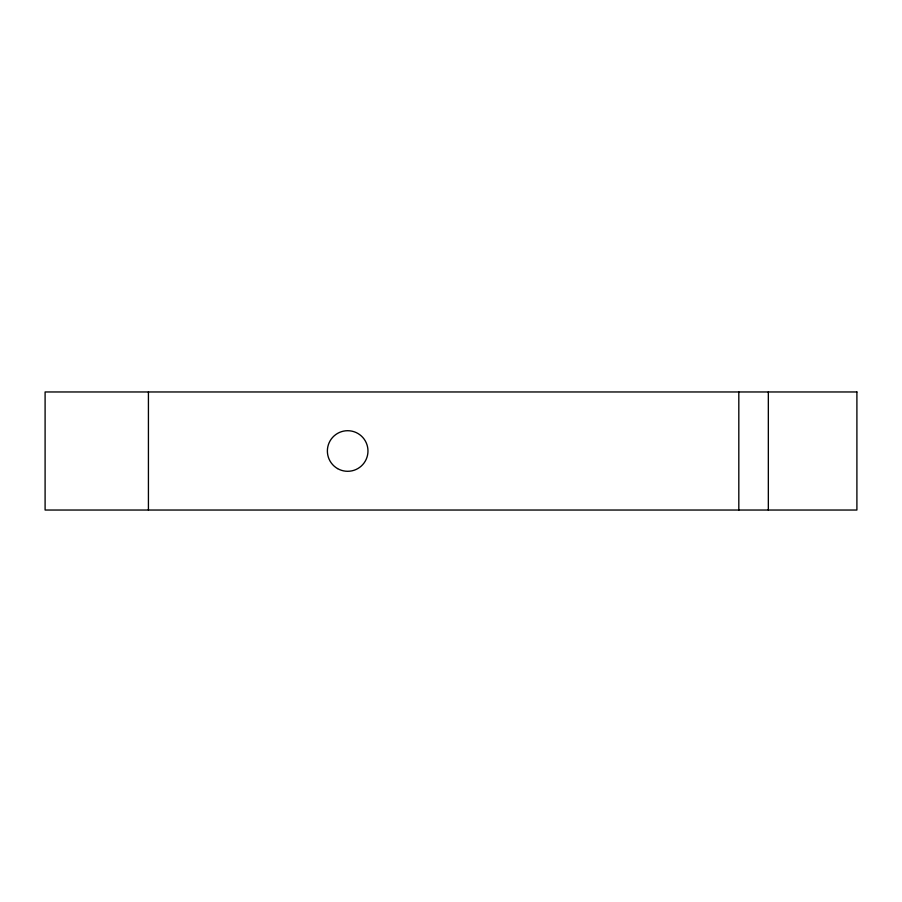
<?xml version="1.0" encoding="UTF-8"?>
<svg xmlns="http://www.w3.org/2000/svg" width="902" height="902" viewBox="0 0 902 902"><rect width="100%" height="100%" fill="white"/><g stroke="black" fill="none" stroke-linecap="round" stroke-linejoin="round"><path stroke-width="1.35" d="M768.335 391.964L768.335 510.036M738.817 391.964L738.817 510.036M148.424 391.964L148.424 510.036M856.9 391.964L45.1 391.964L45.1 510.036L856.9 510.036L856.9 391.964M337.528 468.578A20.295 20.295 0 0 0 367.971 451A20.295 20.295 0 0 0 337.528 433.422A20.295 20.295 0 0 0 337.528 468.578"/></g></svg>
